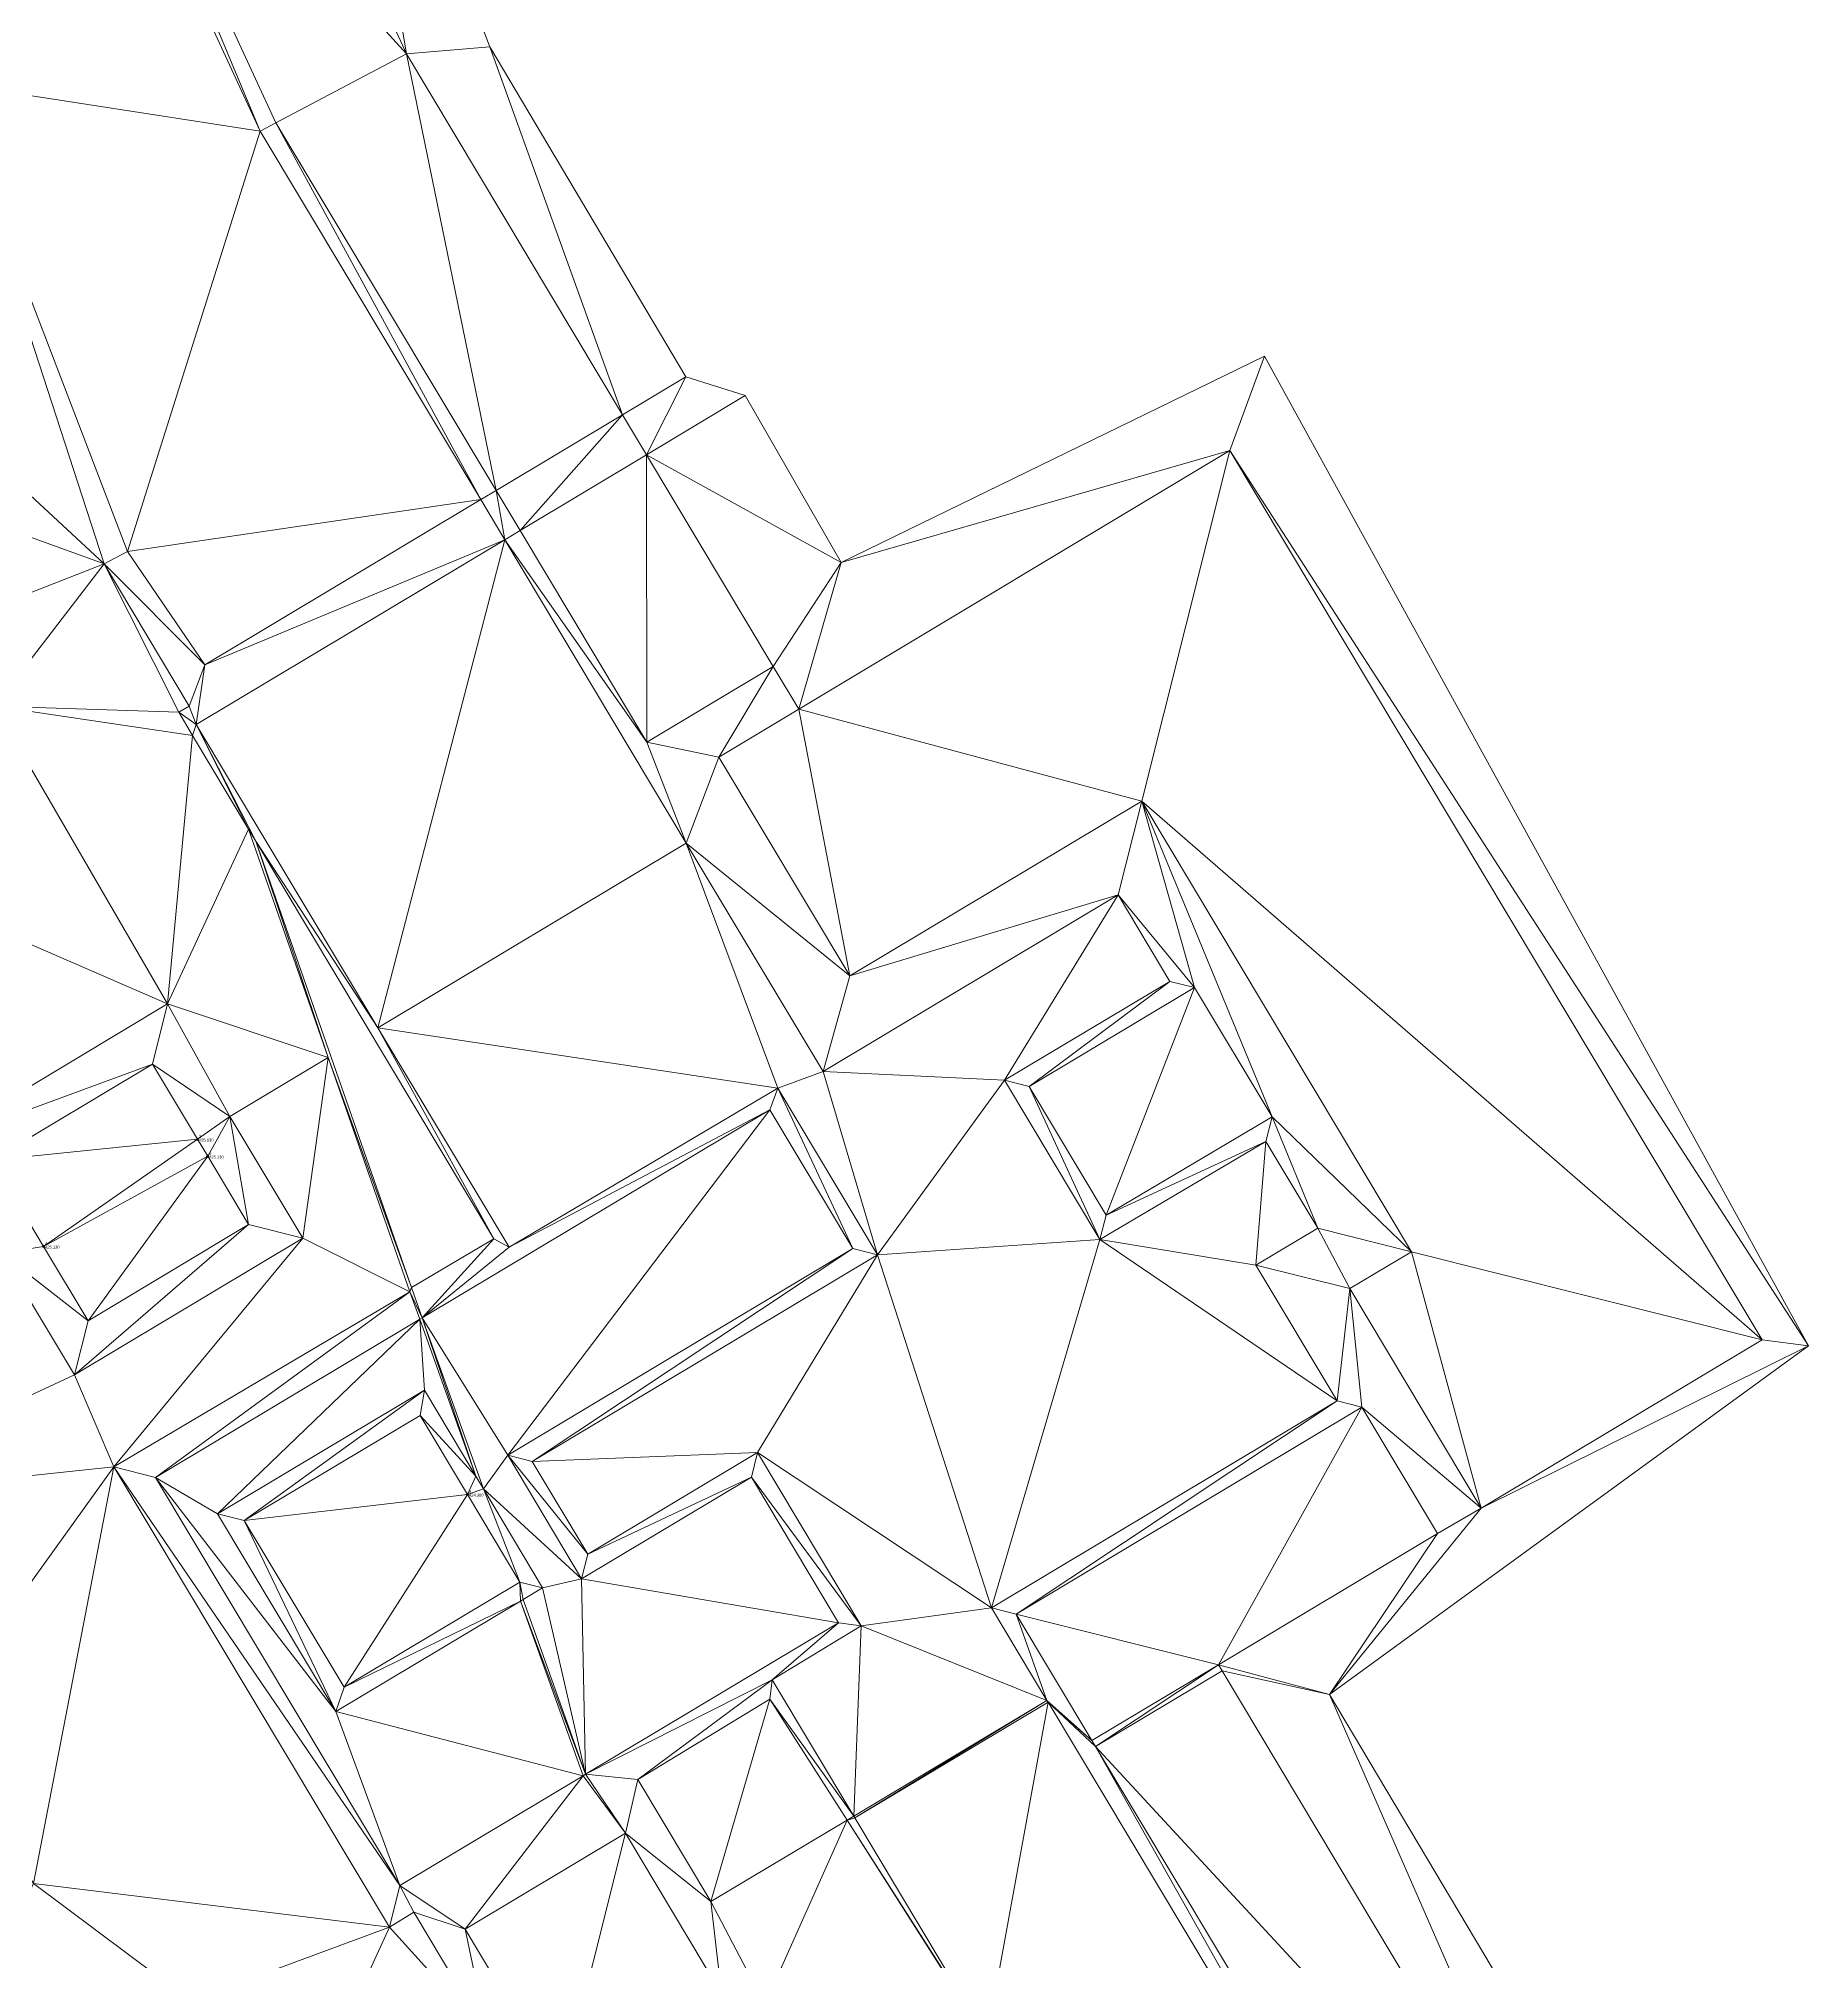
# Model space of a CAD drawing. Header units: metres. Extents: x 2684444 to 2684547, y 1239945 to 1240156.
# Drawn here: x 2684501.62 to 2684526.22, y 1239981.55 to 1240008.28 of the extents above; entities that cross this region are included whole.
import ezdxf

# ---------------------------------------------------------------- set-up
doc = ezdxf.new("R2010")
doc.units = ezdxf.units.M
for name, color, linetype, lineweight in [('Bruchkanten', 1, 'Continuous', 13), ('Bruchkanten-Hoehe', 1, 'Continuous', 0), ('Bruchkanten-PktBezeichnung', 1, 'Continuous', 0), ('Bruchkanten-PNum', 1, 'Continuous', 0), ('Bruchkanten_Linie', 1, 'Continuous', 13), ('DGM_Vermaschung', 254, 'Continuous', 15)]:
    doc.layers.add(name, color=color, linetype=linetype, lineweight=lineweight)
doc.styles.add('Arial', font='arial.ttf', dxfattribs={"height": 2})

# ---------------------------------------------------------------- blocks, each defined once
blk = doc.blocks.new('*U5')
at = {"layer": 'DGM_Vermaschung', "transparency": 33554687}
for points in [[(2684501.562, 1240013.787, 426.26), (2684504.698, 1240006.996, 426.26), (2684500.353, 1240007.669, 426.158)], [(2684504.698, 1240006.996, 426.26), (2684501.562, 1240013.787, 426.26), (2684502.153, 1240013.103, 426.01)], [(2684504.012, 1240013.962, 426.01), (2684506.732, 1240008.072, 426.01), (2684502.153, 1240013.103, 426.01)], [(2684506.732, 1240008.072, 426.01), (2684504.012, 1240013.962, 426.01), (2684505.815, 1240013.569, 427.122)], [(2684507.893, 1240008.168, 427.055), (2684506.732, 1240008.072, 426.01), (2684505.815, 1240013.569, 427.122)], [(2684504.919, 1240007.113, 426.01), (2684502.153, 1240013.103, 426.01), (2684506.732, 1240008.072, 426.01)], [(2684502.153, 1240013.103, 426.01), (2684504.919, 1240007.113, 426.01), (2684504.698, 1240006.996, 426.26)], [(2684507.893, 1240008.168, 427.055), (2684509.734, 1240003.052, 426.01), (2684506.732, 1240008.072, 426.01)], [(2684507.893, 1240008.168, 427.055), (2684510.616, 1240003.58, 427.038), (2684509.734, 1240003.052, 426.01)], [(2684506.732, 1240008.072, 426.01), (2684507.979, 1240002.001, 426.01), (2684504.919, 1240007.113, 426.01)], [(2684509.734, 1240003.052, 426.01), (2684507.979, 1240002.001, 426.01), (2684506.732, 1240008.072, 426.01)], [(2684500.353, 1240007.669, 426.158), (2684502.53, 1240000.981, 425.921), (2684499.052, 1240004.208, 426.07)], [(2684502.53, 1240000.981, 425.921), (2684500.353, 1240007.669, 426.158), (2684502.857, 1240001.15, 426.26)], [(2684502.857, 1240001.15, 426.26), (2684500.353, 1240007.669, 426.158), (2684504.698, 1240006.996, 426.26)], [(2684504.698, 1240006.996, 426.26), (2684504.919, 1240007.113, 426.01), (2684507.765, 1240001.873, 426.26)], [(2684504.919, 1240007.113, 426.01), (2684507.979, 1240002.001, 426.01), (2684507.765, 1240001.873, 426.26)], [(2684504.698, 1240006.996, 426.26), (2684507.765, 1240001.873, 426.26), (2684502.857, 1240001.15, 426.26)], [(2684499.052, 1240004.208, 426.07), (2684502.53, 1240000.981, 425.921), (2684499.251, 1240002.167, 426.004)], [(2684512.775, 1240000.998, 426.005), (2684518.659, 1240003.866, 425.647), (2684518.176, 1240002.557, 424.56)], [(2684518.659, 1240003.866, 425.647), (2684526.221, 1239990.111, 425.07), (2684518.176, 1240002.557, 424.56)], [(2684509.734, 1240003.052, 426.01), (2684510.616, 1240003.58, 427.038), (2684510.07, 1240002.495, 425.26)], [(2684511.441, 1240003.319, 426.859), (2684510.07, 1240002.495, 425.26), (2684510.616, 1240003.58, 427.038)], [(2684511.441, 1240003.319, 426.859), (2684512.775, 1240000.998, 426.005), (2684510.07, 1240002.495, 425.26)], [(2684507.979, 1240002.001, 426.01), (2684509.734, 1240003.052, 426.01), (2684508.313, 1240001.444, 425.26)], [(2684509.734, 1240003.052, 426.01), (2684510.07, 1240002.495, 425.26), (2684508.313, 1240001.444, 425.26)], [(2684518.176, 1240002.557, 424.56), (2684512.188, 1239998.96, 424.56), (2684512.775, 1240000.998, 426.005)], [(2684512.188, 1239998.96, 424.56), (2684518.176, 1240002.557, 424.56), (2684516.952, 1239997.682, 424.56)], [(2684525.577, 1239990.194, 424.56), (2684516.952, 1239997.682, 424.56), (2684518.176, 1240002.557, 424.56)], [(2684526.221, 1239990.111, 425.07), (2684525.577, 1239990.194, 424.56), (2684518.176, 1240002.557, 424.56)], [(2684510.07, 1240002.495, 425.26), (2684510.075, 1239998.5, 425.26), (2684508.313, 1240001.444, 425.26)], [(2684512.775, 1240000.998, 426.005), (2684511.832, 1239999.552, 425.26), (2684510.07, 1240002.495, 425.26)], [(2684511.832, 1239999.552, 425.26), (2684510.075, 1239998.5, 425.26), (2684510.07, 1240002.495, 425.26)], [(2684502.53, 1240000.981, 425.921), (2684500.378, 1240000.136, 425.926), (2684499.251, 1240002.167, 426.004)], [(2684507.979, 1240002.001, 426.01), (2684508.099, 1240001.315, 425.51), (2684507.765, 1240001.873, 426.26)], [(2684507.979, 1240002.001, 426.01), (2684508.313, 1240001.444, 425.26), (2684508.099, 1240001.315, 425.51)], [(2684507.765, 1240001.873, 426.26), (2684503.93, 1239999.577, 426.26), (2684502.857, 1240001.15, 426.26)], [(2684507.765, 1240001.873, 426.26), (2684508.099, 1240001.315, 425.51), (2684503.93, 1239999.577, 426.26)], [(2684508.313, 1240001.444, 425.26), (2684510.075, 1239998.5, 425.26), (2684508.099, 1240001.315, 425.51)], [(2684508.099, 1240001.315, 425.51), (2684503.809, 1239998.747, 425.51), (2684503.93, 1239999.577, 426.26)], [(2684506.333, 1239994.53, 425.51), (2684503.809, 1239998.747, 425.51), (2684508.099, 1240001.315, 425.51)], [(2684506.333, 1239994.53, 425.51), (2684508.099, 1240001.315, 425.51), (2684510.623, 1239997.098, 425.51)], [(2684510.623, 1239997.098, 425.51), (2684508.099, 1240001.315, 425.51), (2684510.075, 1239998.5, 425.26)], [(2684500.378, 1240000.136, 425.926), (2684502.53, 1240000.981, 425.921), (2684501.006, 1239999.003, 425.885)], [(2684503.567, 1239998.917, 425.843), (2684501.006, 1239999.003, 425.885), (2684502.53, 1240000.981, 425.921)], [(2684503.93, 1239999.577, 426.26), (2684502.53, 1240000.981, 425.921), (2684502.857, 1240001.15, 426.26)], [(2684502.53, 1240000.981, 425.921), (2684503.713, 1239999.004, 425.843), (2684503.567, 1239998.917, 425.843)], [(2684503.713, 1239999.004, 425.843), (2684502.53, 1240000.981, 425.921), (2684503.93, 1239999.577, 426.26)], [(2684512.188, 1239998.96, 424.56), (2684511.832, 1239999.552, 425.26), (2684512.775, 1240000.998, 426.005)], [(2684503.713, 1239999.004, 425.843), (2684503.93, 1239999.577, 426.26), (2684503.809, 1239998.747, 425.51)], [(2684511.076, 1239998.292, 424.56), (2684510.075, 1239998.5, 425.26), (2684511.832, 1239999.552, 425.26)], [(2684512.187, 1239998.959, 424.56), (2684511.076, 1239998.292, 424.56), (2684511.832, 1239999.552, 425.26)], [(2684512.188, 1239998.96, 424.56), (2684512.187, 1239998.959, 424.56), (2684511.832, 1239999.552, 425.26)], [(2684501.006, 1239999.003, 425.885), (2684503.413, 1239994.863, 425.736), (2684498.007, 1239997.211, 425.885)], [(2684503.76, 1239998.595, 425.83), (2684501.006, 1239999.003, 425.885), (2684503.567, 1239998.917, 425.843)], [(2684503.413, 1239994.863, 425.736), (2684501.006, 1239999.003, 425.885), (2684503.76, 1239998.595, 425.83)], [(2684503.809, 1239998.747, 425.51), (2684503.567, 1239998.917, 425.843), (2684503.713, 1239999.004, 425.843)], [(2684503.76, 1239998.595, 425.83), (2684503.567, 1239998.917, 425.843), (2684503.809, 1239998.747, 425.51)], [(2684512.187, 1239998.959, 424.56), (2684512.895, 1239995.253, 424.56), (2684511.076, 1239998.292, 424.56)], [(2684512.188, 1239998.96, 424.56), (2684512.895, 1239995.253, 424.56), (2684512.187, 1239998.959, 424.56)], [(2684516.952, 1239997.682, 424.56), (2684512.895, 1239995.253, 424.56), (2684512.188, 1239998.96, 424.56)], [(2684503.413, 1239994.863, 425.736), (2684503.76, 1239998.595, 425.83), (2684504.539, 1239997.294, 425.783)], [(2684503.76, 1239998.595, 425.83), (2684503.809, 1239998.747, 425.51), (2684504.539, 1239997.294, 425.783)], [(2684503.809, 1239998.747, 425.51), (2684504.64, 1239997.125, 425.72), (2684504.539, 1239997.294, 425.783)], [(2684503.809, 1239998.747, 425.51), (2684506.333, 1239994.53, 425.51), (2684504.64, 1239997.125, 425.72)], [(2684511.076, 1239998.292, 424.56), (2684510.623, 1239997.098, 425.51), (2684510.075, 1239998.5, 425.26)], [(2684511.076, 1239998.292, 424.56), (2684512.895, 1239995.253, 424.56), (2684510.623, 1239997.098, 425.51)], [(2684512.895, 1239995.253, 424.56), (2684516.952, 1239997.682, 424.56), (2684516.625, 1239996.379, 425.51)], [(2684517.687, 1239995.091, 425.26), (2684516.625, 1239996.379, 425.51), (2684516.952, 1239997.682, 424.56)], [(2684520.702, 1239991.417, 424.56), (2684516.952, 1239997.682, 424.56), (2684525.577, 1239990.194, 424.56)], [(2684516.952, 1239997.682, 424.56), (2684518.764, 1239993.292, 425.26), (2684517.687, 1239995.091, 425.26)], [(2684516.952, 1239997.682, 424.56), (2684520.702, 1239991.417, 424.56), (2684518.764, 1239993.292, 425.26)], [(2684498.007, 1239997.211, 425.885), (2684503.413, 1239994.863, 425.736), (2684500.141, 1239992.898, 425.736)], [(2684504.539, 1239997.294, 425.783), (2684505.645, 1239994.119, 425.68), (2684503.413, 1239994.863, 425.736)], [(2684505.645, 1239994.119, 425.68), (2684504.539, 1239997.294, 425.783), (2684504.64, 1239997.125, 425.72)], [(2684506.802, 1239990.921, 425.72), (2684504.64, 1239997.125, 425.72), (2684507.948, 1239991.599, 425.72)], [(2684507.948, 1239991.599, 425.72), (2684504.64, 1239997.125, 425.72), (2684506.333, 1239994.53, 425.51)], [(2684504.64, 1239997.125, 425.72), (2684506.802, 1239990.921, 425.72), (2684505.645, 1239994.119, 425.68)], [(2684510.623, 1239997.098, 425.51), (2684511.895, 1239993.691, 425.51), (2684506.333, 1239994.53, 425.51)], [(2684512.524, 1239993.924, 425.51), (2684510.623, 1239997.098, 425.51), (2684512.895, 1239995.253, 424.56)], [(2684510.623, 1239997.098, 425.51), (2684512.524, 1239993.924, 425.51), (2684511.895, 1239993.691, 425.51)], [(2684516.625, 1239996.379, 425.51), (2684512.524, 1239993.924, 425.51), (2684512.895, 1239995.253, 424.56)], [(2684512.524, 1239993.924, 425.51), (2684516.625, 1239996.379, 425.51), (2684515.045, 1239993.801, 425.51)], [(2684517.344, 1239995.177, 425.51), (2684515.045, 1239993.801, 425.51), (2684516.625, 1239996.379, 425.51)], [(2684516.625, 1239996.379, 425.51), (2684517.687, 1239995.091, 425.26), (2684517.344, 1239995.177, 425.51)], [(2684515.045, 1239993.801, 425.51), (2684517.344, 1239995.177, 425.51), (2684515.388, 1239993.715, 425.26)], [(2684517.687, 1239995.091, 425.26), (2684515.388, 1239993.715, 425.26), (2684517.344, 1239995.177, 425.51)], [(2684515.388, 1239993.715, 425.26), (2684517.687, 1239995.091, 425.26), (2684516.458, 1239991.927, 425.26)], [(2684518.764, 1239993.292, 425.26), (2684516.458, 1239991.927, 425.26), (2684517.687, 1239995.091, 425.26)], [(2684503.413, 1239994.863, 425.736), (2684503.203, 1239994.025, 425.13), (2684500.141, 1239992.898, 425.736)], [(2684503.413, 1239994.863, 425.736), (2684504.277, 1239993.299, 425.68), (2684503.203, 1239994.025, 425.13)], [(2684504.277, 1239993.299, 425.68), (2684503.413, 1239994.863, 425.736), (2684504.278, 1239993.3, 425.68)], [(2684503.413, 1239994.863, 425.736), (2684505.645, 1239994.119, 425.68), (2684504.278, 1239993.3, 425.68)], [(2684506.333, 1239994.53, 425.51), (2684508.159, 1239991.48, 425.51), (2684507.948, 1239991.599, 425.72)], [(2684511.895, 1239993.691, 425.51), (2684508.159, 1239991.48, 425.51), (2684506.333, 1239994.53, 425.51)], [(2684503.203, 1239994.025, 425.13), (2684500.972, 1239992.69, 425.13), (2684500.141, 1239992.898, 425.736)], [(2684503.203, 1239994.025, 425.13), (2684503.829, 1239992.981, 425.13), (2684500.972, 1239992.69, 425.13)], [(2684503.203, 1239994.025, 425.13), (2684504.277, 1239993.299, 425.68), (2684503.829, 1239992.981, 425.13)], [(2684504.278, 1239993.3, 425.68), (2684505.645, 1239994.119, 425.68), (2684505.293, 1239991.605, 425.68)], [(2684505.645, 1239994.119, 425.68), (2684506.781, 1239990.862, 425.68), (2684505.293, 1239991.605, 425.68)], [(2684506.781, 1239990.862, 425.68), (2684505.645, 1239994.119, 425.68), (2684506.802, 1239990.921, 425.72)], [(2684508.159, 1239991.48, 425.51), (2684511.895, 1239993.691, 425.51), (2684511.782, 1239993.392, 425.26)], [(2684511.895, 1239993.691, 425.51), (2684512.938, 1239991.461, 425.26), (2684511.782, 1239993.392, 425.26)], [(2684513.281, 1239991.375, 425.51), (2684511.895, 1239993.691, 425.51), (2684512.524, 1239993.924, 425.51)], [(2684511.895, 1239993.691, 425.51), (2684513.281, 1239991.375, 425.51), (2684512.938, 1239991.461, 425.26)], [(2684515.045, 1239993.801, 425.51), (2684513.281, 1239991.375, 425.51), (2684512.524, 1239993.924, 425.51)], [(2684515.045, 1239993.801, 425.51), (2684516.371, 1239991.586, 425.51), (2684513.281, 1239991.375, 425.51)], [(2684515.388, 1239993.715, 425.26), (2684516.371, 1239991.586, 425.51), (2684515.045, 1239993.801, 425.51)], [(2684516.371, 1239991.586, 425.51), (2684515.388, 1239993.715, 425.26), (2684516.458, 1239991.927, 425.26)], [(2684504.277, 1239993.299, 425.68), (2684503.97, 1239992.745, 425.13), (2684503.829, 1239992.981, 425.13)], [(2684504.278, 1239993.3, 425.68), (2684503.97, 1239992.745, 425.13), (2684504.277, 1239993.299, 425.68)], [(2684503.97, 1239992.745, 425.13), (2684504.278, 1239993.3, 425.68), (2684504.539, 1239991.795, 425.13)], [(2684504.539, 1239991.795, 425.13), (2684504.278, 1239993.3, 425.68), (2684505.293, 1239991.605, 425.68)], [(2684511.782, 1239993.392, 425.26), (2684506.953, 1239990.501, 425.26), (2684508.159, 1239991.48, 425.51)], [(2684511.782, 1239993.392, 425.26), (2684508.14, 1239988.589, 425.26), (2684506.953, 1239990.501, 425.26)], [(2684512.938, 1239991.461, 425.26), (2684508.14, 1239988.589, 425.26), (2684511.782, 1239993.392, 425.26)], [(2684516.458, 1239991.927, 425.26), (2684518.764, 1239993.292, 425.26), (2684518.677, 1239992.95, 425.51)], [(2684519.399, 1239991.745, 425.51), (2684518.677, 1239992.95, 425.51), (2684518.764, 1239993.292, 425.26)], [(2684518.764, 1239993.292, 425.26), (2684520.702, 1239991.417, 424.56), (2684519.399, 1239991.745, 425.51)], [(2684501.689, 1239991.493, 425.13), (2684500.972, 1239992.69, 425.13), (2684503.829, 1239992.981, 425.13)], [(2684501.689, 1239991.493, 425.13), (2684503.829, 1239992.981, 425.13), (2684503.97, 1239992.745, 425.13)], [(2684516.371, 1239991.586, 425.51), (2684518.677, 1239992.95, 425.51), (2684518.54, 1239991.232, 425.51)], [(2684518.677, 1239992.95, 425.51), (2684516.371, 1239991.586, 425.51), (2684516.458, 1239991.927, 425.26)], [(2684518.677, 1239992.95, 425.51), (2684519.399, 1239991.745, 425.51), (2684518.54, 1239991.232, 425.51)], [(2684501.104, 1239991.4, 425.68), (2684500.972, 1239992.69, 425.13), (2684501.689, 1239991.493, 425.13)], [(2684503.97, 1239992.745, 425.13), (2684502.308, 1239990.459, 425.13), (2684501.689, 1239991.493, 425.13)], [(2684503.97, 1239992.745, 425.13), (2684504.539, 1239991.795, 425.13), (2684502.308, 1239990.459, 425.13)], [(2684504.539, 1239991.795, 425.13), (2684502.118, 1239989.705, 425.68), (2684502.308, 1239990.459, 425.13)], [(2684505.293, 1239991.605, 425.68), (2684502.118, 1239989.705, 425.68), (2684504.539, 1239991.795, 425.13)], [(2684505.293, 1239991.605, 425.68), (2684502.667, 1239988.428, 425.68), (2684502.118, 1239989.705, 425.68)], [(2684506.781, 1239990.862, 425.68), (2684502.667, 1239988.428, 425.68), (2684505.293, 1239991.605, 425.68)], [(2684506.802, 1239990.921, 425.72), (2684507.948, 1239991.599, 425.72), (2684506.953, 1239990.501, 425.26)], [(2684506.953, 1239990.501, 425.26), (2684507.948, 1239991.599, 425.72), (2684508.159, 1239991.48, 425.51)], [(2684516.371, 1239991.586, 425.51), (2684514.865, 1239986.468, 425.51), (2684513.281, 1239991.375, 425.51)], [(2684519.671, 1239989.344, 425.51), (2684514.865, 1239986.468, 425.51), (2684516.371, 1239991.586, 425.51)], [(2684518.54, 1239991.232, 425.51), (2684519.671, 1239989.344, 425.51), (2684516.371, 1239991.586, 425.51)], [(2684519.399, 1239991.745, 425.51), (2684519.844, 1239990.905, 424.56), (2684518.54, 1239991.232, 425.51)], [(2684519.399, 1239991.745, 425.51), (2684520.702, 1239991.417, 424.56), (2684519.844, 1239990.905, 424.56)], [(2684502.118, 1239989.705, 425.68), (2684498.408, 1239987.979, 425.68), (2684501.104, 1239991.4, 425.68)], [(2684501.104, 1239991.4, 425.68), (2684501.689, 1239991.493, 425.13), (2684502.308, 1239990.459, 425.13)], [(2684501.104, 1239991.4, 425.68), (2684502.308, 1239990.459, 425.13), (2684502.118, 1239989.705, 425.68)], [(2684508.14, 1239988.589, 425.26), (2684512.938, 1239991.461, 425.26), (2684508.482, 1239988.503, 425.51)], [(2684513.281, 1239991.375, 425.51), (2684508.482, 1239988.503, 425.51), (2684512.938, 1239991.461, 425.26)], [(2684508.482, 1239988.503, 425.51), (2684513.281, 1239991.375, 425.51), (2684511.613, 1239988.629, 425.51)], [(2684513.281, 1239991.375, 425.51), (2684514.865, 1239986.468, 425.51), (2684511.613, 1239988.629, 425.51)], [(2684521.669, 1239987.855, 424.56), (2684519.844, 1239990.905, 424.56), (2684520.702, 1239991.417, 424.56)], [(2684525.577, 1239990.194, 424.56), (2684521.669, 1239987.855, 424.56), (2684520.702, 1239991.417, 424.56)], [(2684518.54, 1239991.232, 425.51), (2684519.844, 1239990.905, 424.56), (2684519.671, 1239989.344, 425.51)], [(2684502.667, 1239988.428, 425.68), (2684506.781, 1239990.862, 425.68), (2684503.245, 1239988.281, 425.22)], [(2684503.245, 1239988.281, 425.22), (2684506.781, 1239990.862, 425.68), (2684506.917, 1239990.48, 425.22)], [(2684506.781, 1239990.862, 425.68), (2684506.802, 1239990.921, 425.72), (2684506.953, 1239990.501, 425.26)], [(2684506.917, 1239990.48, 425.22), (2684506.781, 1239990.862, 425.68), (2684506.953, 1239990.501, 425.26)], [(2684519.844, 1239990.905, 424.56), (2684520.014, 1239989.258, 425.26), (2684519.671, 1239989.344, 425.51)], [(2684519.844, 1239990.905, 424.56), (2684521.669, 1239987.855, 424.56), (2684520.014, 1239989.258, 425.26)], [(2684503.245, 1239988.281, 425.22), (2684506.917, 1239990.48, 425.22), (2684504.108, 1239987.773, 425.22)], [(2684504.108, 1239987.773, 425.22), (2684506.917, 1239990.48, 425.22), (2684506.983, 1239989.494, 425.22)], [(2684506.953, 1239990.501, 425.26), (2684507.698, 1239988.299, 425.22), (2684506.917, 1239990.48, 425.22)], [(2684506.917, 1239990.48, 425.22), (2684507.698, 1239988.299, 425.22), (2684506.983, 1239989.494, 425.22)], [(2684507.805, 1239988.12, 425.26), (2684506.953, 1239990.501, 425.26), (2684508.14, 1239988.589, 425.26)], [(2684506.953, 1239990.501, 425.26), (2684507.805, 1239988.12, 425.26), (2684507.698, 1239988.299, 425.22)], [(2684526.221, 1239990.111, 425.07), (2684519.564, 1239985.262, 426.41), (2684521.669, 1239987.855, 424.56)], [(2684525.577, 1239990.194, 424.56), (2684526.221, 1239990.111, 425.07), (2684521.669, 1239987.855, 424.56)], [(2684498.408, 1239987.979, 425.68), (2684502.118, 1239989.705, 425.68), (2684502.667, 1239988.428, 425.68)], [(2684504.108, 1239987.773, 425.22), (2684506.983, 1239989.494, 425.22), (2684504.479, 1239987.68, 424.36)], [(2684504.479, 1239987.68, 424.36), (2684506.983, 1239989.494, 425.22), (2684506.924, 1239989.144, 424.36)], [(2684506.983, 1239989.494, 425.22), (2684507.698, 1239988.299, 425.22), (2684506.924, 1239989.144, 424.36)], [(2684504.479, 1239987.68, 424.36), (2684506.924, 1239989.144, 424.36), (2684507.582, 1239988.045, 424.36)], [(2684507.698, 1239988.299, 425.22), (2684507.582, 1239988.045, 424.36), (2684506.924, 1239989.144, 424.36)], [(2684514.865, 1239986.468, 425.51), (2684519.671, 1239989.344, 425.51), (2684515.208, 1239986.381, 425.26)], [(2684520.014, 1239989.258, 425.26), (2684515.208, 1239986.381, 425.26), (2684519.671, 1239989.344, 425.51)], [(2684515.208, 1239986.381, 425.26), (2684520.014, 1239989.258, 425.26), (2684518.018, 1239985.677, 425.26)], [(2684518.018, 1239985.677, 425.26), (2684520.014, 1239989.258, 425.26), (2684521.065, 1239987.501, 425.26)], [(2684520.014, 1239989.258, 425.26), (2684521.669, 1239987.855, 424.56), (2684521.065, 1239987.501, 425.26)], [(2684511.613, 1239988.629, 425.51), (2684509.253, 1239987.216, 425.51), (2684508.482, 1239988.503, 425.51)], [(2684509.253, 1239987.216, 425.51), (2684511.613, 1239988.629, 425.51), (2684511.527, 1239988.286, 425.26)], [(2684511.527, 1239988.286, 425.26), (2684511.613, 1239988.629, 425.51), (2684513.055, 1239986.219, 425.51)], [(2684511.613, 1239988.629, 425.51), (2684514.865, 1239986.468, 425.51), (2684513.055, 1239986.219, 425.51)], [(2684498.408, 1239987.979, 425.68), (2684502.667, 1239988.428, 425.68), (2684500.163, 1239984.95, 425.68)], [(2684502.667, 1239988.428, 425.68), (2684501.549, 1239982.634, 425.68), (2684500.163, 1239984.95, 425.68)], [(2684502.667, 1239988.428, 425.68), (2684506.497, 1239982.031, 425.68), (2684501.549, 1239982.634, 425.68)], [(2684502.667, 1239988.428, 425.68), (2684506.64, 1239982.61, 425.22), (2684506.497, 1239982.031, 425.68)], [(2684503.245, 1239988.281, 425.22), (2684506.64, 1239982.61, 425.22), (2684502.667, 1239988.428, 425.68)], [(2684508.14, 1239988.589, 425.26), (2684509.167, 1239986.873, 425.26), (2684507.805, 1239988.12, 425.26)], [(2684509.253, 1239987.216, 425.51), (2684508.14, 1239988.589, 425.26), (2684508.482, 1239988.503, 425.51)], [(2684509.167, 1239986.873, 425.26), (2684508.14, 1239988.589, 425.26), (2684509.253, 1239987.216, 425.51)], [(2684505.752, 1239985.027, 425.22), (2684503.245, 1239988.281, 425.22), (2684504.108, 1239987.773, 425.22)], [(2684506.64, 1239982.61, 425.22), (2684503.245, 1239988.281, 425.22), (2684505.752, 1239985.027, 425.22)], [(2684507.698, 1239988.299, 425.22), (2684507.805, 1239988.12, 425.26), (2684507.582, 1239988.045, 424.36)], [(2684507.582, 1239988.045, 424.36), (2684507.805, 1239988.12, 425.26), (2684508.311, 1239986.827, 424.36)], [(2684507.805, 1239988.12, 425.26), (2684508.626, 1239986.748, 425.26), (2684508.311, 1239986.827, 424.36)], [(2684508.626, 1239986.748, 425.26), (2684507.805, 1239988.12, 425.26), (2684509.167, 1239986.873, 425.26)], [(2684512.739, 1239986.261, 425.26), (2684509.167, 1239986.873, 425.26), (2684511.527, 1239988.286, 425.26)], [(2684511.527, 1239988.286, 425.26), (2684509.167, 1239986.873, 425.26), (2684509.253, 1239987.216, 425.51)], [(2684511.527, 1239988.286, 425.26), (2684513.055, 1239986.219, 425.51), (2684512.739, 1239986.261, 425.26)], [(2684504.479, 1239987.68, 424.36), (2684507.582, 1239988.045, 424.36), (2684505.865, 1239985.363, 424.36)], [(2684508.311, 1239986.827, 424.36), (2684505.865, 1239985.363, 424.36), (2684507.582, 1239988.045, 424.36)], [(2684521.065, 1239987.501, 425.26), (2684521.669, 1239987.855, 424.56), (2684519.564, 1239985.262, 426.41)], [(2684504.479, 1239987.68, 424.36), (2684505.752, 1239985.027, 425.22), (2684504.108, 1239987.773, 425.22)], [(2684505.752, 1239985.027, 425.22), (2684504.479, 1239987.68, 424.36), (2684505.865, 1239985.363, 424.36)], [(2684519.564, 1239985.262, 426.41), (2684518.018, 1239985.677, 425.26), (2684521.065, 1239987.501, 425.26)], [(2684505.865, 1239985.363, 424.36), (2684508.311, 1239986.827, 424.36), (2684508.319, 1239986.563, 425.22)], [(2684508.311, 1239986.827, 424.36), (2684508.354, 1239986.585, 425.26), (2684508.319, 1239986.563, 425.22)], [(2684508.626, 1239986.748, 425.26), (2684508.354, 1239986.585, 425.26), (2684508.311, 1239986.827, 424.36)], [(2684508.626, 1239986.748, 425.26), (2684509.223, 1239984.156, 425.26), (2684508.354, 1239986.585, 425.26)], [(2684508.626, 1239986.748, 425.26), (2684509.167, 1239986.873, 425.26), (2684509.223, 1239984.156, 425.26)], [(2684512.739, 1239986.261, 425.26), (2684509.223, 1239984.156, 425.26), (2684509.167, 1239986.873, 425.26)], [(2684505.752, 1239985.027, 425.22), (2684508.319, 1239986.563, 425.22), (2684509.188, 1239984.135, 425.22)], [(2684508.319, 1239986.563, 425.22), (2684505.752, 1239985.027, 425.22), (2684505.865, 1239985.363, 424.36)], [(2684508.354, 1239986.585, 425.26), (2684509.223, 1239984.156, 425.26), (2684508.319, 1239986.563, 425.22)], [(2684509.223, 1239984.156, 425.26), (2684509.188, 1239984.135, 425.22), (2684508.319, 1239986.563, 425.22)], [(2684509.223, 1239984.156, 425.26), (2684512.739, 1239986.261, 425.26), (2684511.817, 1239985.465, 425.51)], [(2684513.055, 1239986.219, 425.51), (2684511.817, 1239985.465, 425.51), (2684512.739, 1239986.261, 425.26)], [(2684512.95, 1239983.573, 425.51), (2684511.817, 1239985.465, 425.51), (2684513.055, 1239986.219, 425.51)], [(2684513.055, 1239986.219, 425.51), (2684515.636, 1239985.181, 425.51), (2684512.95, 1239983.573, 425.51)], [(2684514.865, 1239986.468, 425.51), (2684515.636, 1239985.181, 425.51), (2684513.055, 1239986.219, 425.51)], [(2684515.208, 1239986.381, 425.26), (2684515.636, 1239985.181, 425.51), (2684514.865, 1239986.468, 425.51)], [(2684515.208, 1239986.381, 425.26), (2684516.26, 1239984.625, 425.26), (2684515.636, 1239985.181, 425.51)], [(2684516.26, 1239984.625, 425.26), (2684515.208, 1239986.381, 425.26), (2684518.018, 1239985.677, 425.26)], [(2684518.018, 1239985.677, 425.26), (2684516.311, 1239984.539, 425.36), (2684516.26, 1239984.625, 425.26)], [(2684516.311, 1239984.539, 425.36), (2684518.018, 1239985.677, 425.26), (2684518.069, 1239985.591, 425.36)], [(2684518.018, 1239985.677, 425.26), (2684519.564, 1239985.262, 426.41), (2684518.069, 1239985.591, 425.36)], [(2684509.223, 1239984.156, 425.26), (2684511.817, 1239985.465, 425.51), (2684509.948, 1239984.083, 425.72)], [(2684509.948, 1239984.083, 425.72), (2684511.817, 1239985.465, 425.51), (2684511.783, 1239985.199, 425.72)], [(2684511.817, 1239985.465, 425.51), (2684512.95, 1239983.573, 425.51), (2684511.783, 1239985.199, 425.72)], [(2684523.081, 1239977.213, 425.36), (2684516.311, 1239984.539, 425.36), (2684518.069, 1239985.591, 425.36)], [(2684523.081, 1239977.213, 425.36), (2684518.069, 1239985.591, 425.36), (2684519.564, 1239985.262, 426.41)], [(2684509.948, 1239984.083, 425.72), (2684511.783, 1239985.199, 425.72), (2684510.965, 1239982.384, 425.72)], [(2684510.965, 1239982.384, 425.72), (2684511.783, 1239985.199, 425.72), (2684512.858, 1239983.518, 425.72)], [(2684511.783, 1239985.199, 425.72), (2684512.95, 1239983.573, 425.51), (2684512.858, 1239983.518, 425.72)], [(2684512.95, 1239983.573, 425.51), (2684515.636, 1239985.181, 425.51), (2684512.965, 1239983.547, 425.61)], [(2684515.651, 1239985.155, 425.61), (2684512.965, 1239983.547, 425.61), (2684515.636, 1239985.181, 425.51)], [(2684515.651, 1239985.155, 425.61), (2684514.802, 1239980.48, 425.61), (2684512.965, 1239983.547, 425.61)], [(2684515.651, 1239985.155, 425.61), (2684520.997, 1239976.225, 425.61), (2684514.802, 1239980.48, 425.61)], [(2684515.636, 1239985.181, 425.51), (2684516.26, 1239984.625, 425.26), (2684515.651, 1239985.155, 425.61)], [(2684515.651, 1239985.155, 425.61), (2684516.26, 1239984.625, 425.26), (2684516.311, 1239984.539, 425.36)], [(2684520.997, 1239976.225, 425.61), (2684515.651, 1239985.155, 425.61), (2684516.311, 1239984.539, 425.36)], [(2684519.564, 1239985.262, 426.41), (2684523.954, 1239977.884, 426.46), (2684523.081, 1239977.213, 425.36)], [(2684505.752, 1239985.027, 425.22), (2684509.188, 1239984.135, 425.22), (2684506.64, 1239982.61, 425.22)], [(2684521.326, 1239976.163, 425.36), (2684516.311, 1239984.539, 425.36), (2684523.081, 1239977.213, 425.36)], [(2684516.311, 1239984.539, 425.36), (2684521.326, 1239976.163, 425.36), (2684520.997, 1239976.225, 425.61)], [(2684506.64, 1239982.61, 425.22), (2684509.188, 1239984.135, 425.22), (2684507.547, 1239981.999, 425.23)], [(2684509.188, 1239984.135, 425.22), (2684509.778, 1239983.334, 425.23), (2684507.547, 1239981.999, 425.23)], [(2684509.188, 1239984.135, 425.22), (2684509.223, 1239984.156, 425.26), (2684509.778, 1239983.334, 425.23)], [(2684509.948, 1239984.083, 425.72), (2684509.778, 1239983.334, 425.23), (2684509.223, 1239984.156, 425.26)], [(2684509.948, 1239984.083, 425.72), (2684510.965, 1239982.384, 425.72), (2684509.778, 1239983.334, 425.23)], [(2684512.858, 1239983.518, 425.72), (2684512.95, 1239983.573, 425.51), (2684512.965, 1239983.547, 425.61)], [(2684514.802, 1239980.48, 425.61), (2684512.858, 1239983.518, 425.72), (2684512.965, 1239983.547, 425.61)], [(2684509.778, 1239983.334, 425.23), (2684508.883, 1239979.768, 425.23), (2684507.547, 1239981.999, 425.23)], [(2684509.778, 1239983.334, 425.23), (2684511.113, 1239981.104, 425.23), (2684508.883, 1239979.768, 425.23)], [(2684511.113, 1239981.104, 425.23), (2684509.778, 1239983.334, 425.23), (2684510.965, 1239982.384, 425.72)], [(2684511.713, 1239980.952, 425.666), (2684510.965, 1239982.384, 425.72), (2684512.858, 1239983.518, 425.72)], [(2684512.858, 1239983.518, 425.72), (2684514.944, 1239980.242, 425.591), (2684511.713, 1239980.952, 425.666)], [(2684514.944, 1239980.242, 425.591), (2684512.858, 1239983.518, 425.72), (2684514.802, 1239980.48, 425.61)], [(2684503.73, 1239981.007, 425.68), (2684499.594, 1239978.531, 425.68), (2684501.549, 1239982.634, 425.68)], [(2684501.549, 1239982.634, 425.68), (2684506.497, 1239982.031, 425.68), (2684503.73, 1239981.007, 425.68)], [(2684506.64, 1239982.61, 425.22), (2684506.834, 1239982.236, 425.68), (2684506.497, 1239982.031, 425.68)], [(2684506.834, 1239982.236, 425.68), (2684506.64, 1239982.61, 425.22), (2684507.547, 1239981.999, 425.23)], [(2684506.834, 1239982.236, 425.68), (2684507.858, 1239980.525, 425.68), (2684506.497, 1239982.031, 425.68)], [(2684507.858, 1239980.525, 425.68), (2684506.834, 1239982.236, 425.68), (2684507.547, 1239981.999, 425.23)], [(2684510.965, 1239982.384, 425.72), (2684511.713, 1239980.952, 425.666), (2684511.113, 1239981.104, 425.23)], [(2684505.031, 1239978.833, 425.68), (2684503.73, 1239981.007, 425.68), (2684506.497, 1239982.031, 425.68)], [(2684505.031, 1239978.833, 425.68), (2684506.497, 1239982.031, 425.68), (2684507.858, 1239980.525, 425.68)], [(2684507.547, 1239981.999, 425.23), (2684508.883, 1239979.768, 425.23), (2684507.858, 1239980.525, 425.68)]]:
    blk.add_3dface(points, dxfattribs=at)
blk = doc.blocks.new('C938')
at = {"layer": 'Bruchkanten', "color": 0}
for points in [[(0, -0.8), (0, 0.8)], [(-0.8, 0), (0.8, 0)]]:
    blk.add_lwpolyline(points, dxfattribs=at)
blk.add_circle((0, 0), 0.75, dxfattribs=at)
at = {"layer": 'Bruchkanten-Hoehe', "color": 0, "style": 'Arial', "width": 0.8}
blk.add_attdef('HOEHE_001', (1.2, -2.5), '', height=2, dxfattribs=at)
at = {"layer": 'Bruchkanten-PktBezeichnung', "color": 0, "style": 'Arial', "width": 0.8}
blk.add_attdef('PKTBEZEICHNUNG_001', (1.3, -5.7), '', height=2, dxfattribs=at)
at = {"layer": 'Bruchkanten-PNum', "color": 0, "style": 'Arial', "width": 0.8}
blk.add_attdef('PNUM_001', (1.3, 0.1), '', height=2, dxfattribs=at)

msp = doc.modelspace()

# ---------------------------------------------------------------- linework, layer by layer
at = {"layer": 'Bruchkanten_Linie', "ltscale": 0.02, "transparency": 33554687}
for points in [[(2684498.779, 1240012.501, 426.26), (2684500.353, 1240007.669, 426.158), (2684502.857, 1240001.15, 426.26), (2684503.93, 1239999.577, 426.26), (2684507.765, 1240001.873, 426.26), (2684504.698, 1240006.996, 426.26), (2684501.562, 1240013.787, 426.26)], [(2684523.081, 1239977.213, 425.36), (2684518.069, 1239985.591, 425.36), (2684518.018, 1239985.677, 425.26), (2684521.065, 1239987.501, 425.26), (2684521.669, 1239987.855, 424.56), (2684525.577, 1239990.194, 424.56), (2684518.176, 1240002.557, 424.56), (2684512.188, 1239998.96, 424.56), (2684511.832, 1239999.552, 425.26), (2684510.07, 1240002.495, 425.26), (2684509.734, 1240003.052, 426.01), (2684506.732, 1240008.072, 426.01), (2684504.012, 1240013.962, 426.01)], [(2684504.919, 1240007.113, 426.01), (2684502.153, 1240013.103, 426.01)], [(2684505.645, 1239994.119, 425.68), (2684504.539, 1239997.294, 425.783), (2684503.76, 1239998.595, 425.83), (2684503.567, 1239998.917, 425.843), (2684503.713, 1239999.004, 425.843), (2684502.53, 1240000.981, 425.921), (2684500.353, 1240007.669, 426.158), (2684498.615, 1240012.458, 426.33)], [(2684507.893, 1240008.168, 427.055), (2684506.732, 1240008.072, 426.01)], [(2684507.979, 1240002.001, 426.01), (2684504.919, 1240007.113, 426.01)], [(2684518.659, 1240003.866, 425.647), (2684518.176, 1240002.557, 424.56)], [(2684510.616, 1240003.58, 427.038), (2684509.734, 1240003.052, 426.01)], [(2684511.441, 1240003.319, 426.859), (2684510.07, 1240002.495, 425.26)], [(2684509.734, 1240003.052, 426.01), (2684507.979, 1240002.001, 426.01)], [(2684510.07, 1240002.495, 425.26), (2684508.313, 1240001.444, 425.26)], [(2684508.313, 1240001.444, 425.26), (2684510.075, 1239998.5, 425.26)], [(2684515.636, 1239985.181, 425.51), (2684514.865, 1239986.468, 425.51), (2684519.671, 1239989.344, 425.51), (2684518.54, 1239991.232, 425.51), (2684519.399, 1239991.745, 425.51), (2684518.677, 1239992.95, 425.51), (2684516.371, 1239991.586, 425.51), (2684515.045, 1239993.801, 425.51), (2684517.344, 1239995.177, 425.51), (2684516.625, 1239996.379, 425.51), (2684512.524, 1239993.924, 425.51), (2684510.623, 1239997.098, 425.51), (2684508.099, 1240001.315, 425.51), (2684503.809, 1239998.747, 425.51), (2684506.333, 1239994.53, 425.51), (2684508.159, 1239991.48, 425.51), (2684511.895, 1239993.691, 425.51), (2684513.281, 1239991.375, 425.51), (2684508.482, 1239988.503, 425.51), (2684509.253, 1239987.216, 425.51), (2684511.613, 1239988.629, 425.51), (2684513.055, 1239986.219, 425.51), (2684511.817, 1239985.465, 425.51), (2684512.95, 1239983.573, 425.51)], [(2684512.775, 1240000.998, 426.005), (2684511.832, 1239999.552, 425.26)], [(2684512.775, 1240000.998, 426.005), (2684512.188, 1239998.96, 424.56)], [(2684510.075, 1239998.5, 425.26), (2684511.832, 1239999.552, 425.26)], [(2684511.076, 1239998.292, 424.56), (2684512.187, 1239998.959, 424.56)], [(2684512.895, 1239995.253, 424.56), (2684511.076, 1239998.292, 424.56)], [(2684516.952, 1239997.682, 424.56), (2684512.895, 1239995.253, 424.56)], [(2684520.702, 1239991.417, 424.56), (2684516.952, 1239997.682, 424.56)], [(2684506.333, 1239994.53, 425.51), (2684510.623, 1239997.098, 425.51)], [(2684504.277, 1239993.299, 425.68), (2684503.413, 1239994.863, 425.736), (2684500.141, 1239992.898, 425.736), (2684501.104, 1239991.4, 425.68)], [(2684507.858, 1239980.525, 425.68), (2684506.834, 1239982.236, 425.68), (2684506.497, 1239982.031, 425.68), (2684502.667, 1239988.428, 425.68), (2684506.781, 1239990.862, 425.68), (2684505.645, 1239994.119, 425.68)], [(2684504.278, 1239993.3, 425.68), (2684505.293, 1239991.605, 425.68), (2684502.118, 1239989.705, 425.68), (2684501.104, 1239991.4, 425.68)], [(2684506.953, 1239990.501, 425.26), (2684511.782, 1239993.392, 425.26), (2684512.938, 1239991.461, 425.26), (2684508.14, 1239988.589, 425.26), (2684509.167, 1239986.873, 425.26), (2684511.527, 1239988.286, 425.26), (2684512.739, 1239986.261, 425.26), (2684509.223, 1239984.156, 425.26)], [(2684519.844, 1239990.905, 424.56), (2684520.702, 1239991.417, 424.56)], [(2684521.669, 1239987.855, 424.56), (2684519.844, 1239990.905, 424.56)], [(2684509.188, 1239984.135, 425.22), (2684506.64, 1239982.61, 425.22), (2684503.245, 1239988.281, 425.22), (2684506.917, 1239990.48, 425.22)], [(2684507.698, 1239988.299, 425.22), (2684506.917, 1239990.48, 425.22)], [(2684506.953, 1239990.501, 425.26), (2684507.805, 1239988.12, 425.26)], [(2684525.577, 1239990.194, 424.56), (2684526.221, 1239990.111, 425.07)], [(2684508.319, 1239986.563, 425.22), (2684505.752, 1239985.027, 425.22), (2684504.108, 1239987.773, 425.22), (2684506.983, 1239989.494, 425.22), (2684507.698, 1239988.299, 425.22)], [(2684521.065, 1239987.501, 425.26), (2684520.014, 1239989.258, 425.26), (2684515.208, 1239986.381, 425.26), (2684516.26, 1239984.625, 425.26), (2684518.018, 1239985.677, 425.26)], [(2684507.805, 1239988.12, 425.26), (2684508.626, 1239986.748, 425.26), (2684508.354, 1239986.585, 425.26)], [(2684509.188, 1239984.135, 425.22), (2684508.319, 1239986.563, 425.22)], [(2684508.354, 1239986.585, 425.26), (2684509.223, 1239984.156, 425.26)], [(2684518.069, 1239985.591, 425.36), (2684519.564, 1239985.262, 426.41), (2684518.018, 1239985.677, 425.26)], [(2684518.069, 1239985.591, 425.36), (2684516.311, 1239984.539, 425.36), (2684521.326, 1239976.163, 425.36), (2684523.081, 1239977.213, 425.36)], [(2684512.858, 1239983.518, 425.72), (2684511.783, 1239985.199, 425.72), (2684509.948, 1239984.083, 425.72), (2684510.965, 1239982.384, 425.72)], [(2684520.997, 1239976.225, 425.61), (2684515.651, 1239985.155, 425.61)], [(2684512.965, 1239983.547, 425.61), (2684514.802, 1239980.48, 425.61), (2684518.508, 1239974.687, 425.61)], [(2684512.858, 1239983.518, 425.72), (2684510.965, 1239982.384, 425.72)], [(2684514.529, 1239970.198, 425.311), (2684516.101, 1239971.148, 425.311), (2684515.378, 1239972.355, 425.358), (2684517.792, 1239973.8, 425.358), (2684518.539, 1239974.247, 425.358), (2684518.303, 1239974.641, 425.373), (2684514.944, 1239980.242, 425.591), (2684512.858, 1239983.518, 425.72)], [(2684510.965, 1239982.384, 425.72), (2684511.713, 1239980.952, 425.666), (2684511.175, 1239980.618, 425.666), (2684510.614, 1239980.271, 425.666)]]:
    msp.add_polyline3d(points, dxfattribs=at)
for points in [[(2684506.802, 1239990.921, 425.72), (2684507.948, 1239991.599, 425.72), (2684504.64, 1239997.125, 425.72), (2684506.802, 1239990.921, 425.72)], [(2684518.764, 1239993.292, 425.26), (2684517.687, 1239995.091, 425.26), (2684515.388, 1239993.715, 425.26), (2684516.458, 1239991.927, 425.26), (2684518.764, 1239993.292, 425.26)], [(2684502.308, 1239990.459, 425.13), (2684504.539, 1239991.795, 425.13), (2684503.97, 1239992.745, 425.13), (2684503.829, 1239992.981, 425.13), (2684503.203, 1239994.025, 425.13), (2684500.972, 1239992.69, 425.13), (2684501.689, 1239991.493, 425.13), (2684502.308, 1239990.459, 425.13)], [(2684504.278, 1239993.3, 425.68), (2684505.645, 1239994.119, 425.68), (2684504.277, 1239993.299, 425.68), (2684504.278, 1239993.3, 425.68)], [(2684508.311, 1239986.827, 424.36), (2684507.582, 1239988.045, 424.36), (2684506.924, 1239989.144, 424.36), (2684504.479, 1239987.68, 424.36), (2684505.865, 1239985.363, 424.36), (2684508.311, 1239986.827, 424.36)], [(2684512.965, 1239983.547, 425.61), (2684512.95, 1239983.573, 425.51), (2684515.636, 1239985.181, 425.51), (2684515.651, 1239985.155, 425.61), (2684512.965, 1239983.547, 425.61)], [(2684509.778, 1239983.334, 425.23), (2684507.547, 1239981.999, 425.23), (2684508.883, 1239979.768, 425.23), (2684511.113, 1239981.104, 425.23), (2684509.778, 1239983.334, 425.23)]]:
    msp.add_polyline3d(points, close=True, dxfattribs=at)

# ---------------------------------------------------------------- block references
at = {"layer": 'Bruchkanten', "ltscale": 0.02, "transparency": 33554687}
ref = msp.add_blockref('C938', (2684503.829, 1239992.981, 425.13), dxfattribs=dict(at, xscale=0.02, yscale=0.02))
ref.add_attrib('PNUM', '3', (2684503.849, 1239993.001, 425.13), dxfattribs={"layer": 'Bruchkanten-PNum', "transparency": 33554687, "height": 0.04, "style": 'Arial'})
ref.add_attrib('HOEHE', '425.130', (2684503.849, 1239992.951, 425.13), dxfattribs={"layer": 'Bruchkanten-Hoehe', "transparency": 33554687, "height": 0.04, "style": 'Arial'})
ref = msp.add_blockref('C938', (2684503.97, 1239992.745, 425.13), dxfattribs=dict(at, xscale=0.02, yscale=0.02))
ref.add_attrib('PNUM', '5', (2684503.99, 1239992.765, 425.13), dxfattribs={"layer": 'Bruchkanten-PNum', "transparency": 33554687, "height": 0.04, "style": 'Arial'})
ref.add_attrib('HOEHE', '425.130', (2684503.99, 1239992.715, 425.13), dxfattribs={"layer": 'Bruchkanten-Hoehe', "transparency": 33554687, "height": 0.04, "style": 'Arial'})
ref = msp.add_blockref('C938', (2684501.689, 1239991.493, 425.13), dxfattribs=dict(at, xscale=0.02, yscale=0.02))
ref.add_attrib('PNUM', '4', (2684501.709, 1239991.513, 425.13), dxfattribs={"layer": 'Bruchkanten-PNum', "transparency": 33554687, "height": 0.04, "style": 'Arial'})
ref.add_attrib('HOEHE', '425.130', (2684501.709, 1239991.463, 425.13), dxfattribs={"layer": 'Bruchkanten-Hoehe', "transparency": 33554687, "height": 0.04, "style": 'Arial'})
ref = msp.add_blockref('C938', (2684507.582, 1239988.045, 424.36), dxfattribs=dict(at, xscale=0.02, yscale=0.02))
ref.add_attrib('PNUM', '6', (2684507.602, 1239988.065, 424.36), dxfattribs={"layer": 'Bruchkanten-PNum', "transparency": 33554687, "height": 0.04, "style": 'Arial'})
ref.add_attrib('HOEHE', '424.360', (2684507.602, 1239988.015, 424.36), dxfattribs={"layer": 'Bruchkanten-Hoehe', "transparency": 33554687, "height": 0.04, "style": 'Arial'})
at = {"layer": 'DGM_Vermaschung', "transparency": 33554687}
msp.add_blockref('*U5', (0, 0), dxfattribs=at)

doc.saveas('drawing.dxf')
